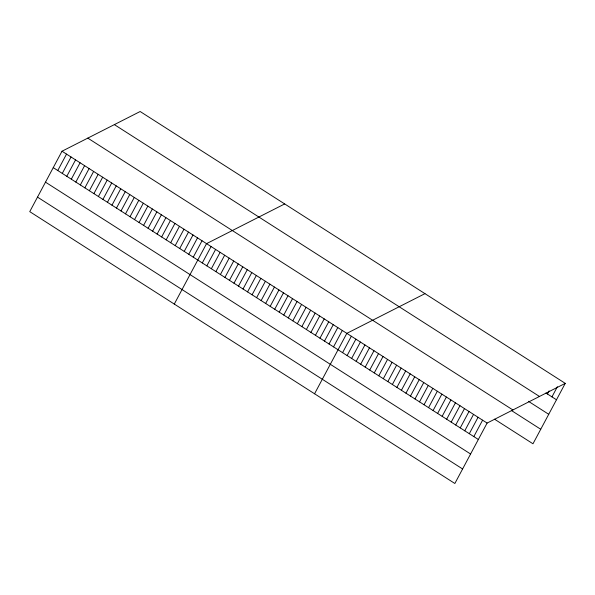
<?xml version="1.0" encoding="UTF-8"?>
<svg xmlns="http://www.w3.org/2000/svg" width="595" height="595" viewBox="0 0 595 595"><rect width="100%" height="100%" fill="white"/><g stroke="black" fill="none" stroke-linecap="round" stroke-linejoin="round"><path stroke-width="0.89" d="M62.014 151.219L29.75 211.642L454.848 483.49L487.112 423.067L565.25 383.359L140.152 111.51L62.014 151.219L487.112 423.067M57.767 170.52L66.528 154.105M62.282 173.413L71.05 156.991M66.796 176.298L75.565 159.884M71.318 179.184L80.08 162.77M75.833 182.077L84.602 165.655M80.347 184.963L89.116 168.549M84.869 187.849L93.631 171.434M89.384 190.742L98.145 174.32M93.898 193.628L102.667 177.213M98.413 196.514L107.182 180.099M102.935 199.407L111.696 182.992M107.45 202.293L116.218 185.878M111.964 205.186L120.733 188.764M116.486 208.071L125.248 191.657M121.001 210.957L129.762 194.543M125.515 213.85L134.284 197.428M130.03 216.736L138.799 200.322M134.552 219.622L143.313 203.207M139.066 222.515L147.835 206.093M143.581 225.401L152.35 208.986M148.103 228.287L156.864 211.872M152.618 231.18L161.379 214.758M157.132 234.066L165.901 217.651M161.647 236.951L170.415 220.537M166.169 239.845L174.93 223.422M170.683 242.73L179.452 226.316M175.198 245.616L183.967 229.201M179.712 248.509L188.481 232.095M184.234 251.395L192.996 234.98M188.749 254.288L197.518 237.866M193.263 257.174L202.032 240.759M174.283 304.075L206.547 243.645L284.685 203.936M202.307 262.953L211.076 246.538M206.829 265.846L215.598 249.431M211.359 268.747L220.12 252.325M215.881 271.64L224.65 255.218M220.41 274.533L229.172 258.111M224.932 277.426L233.701 261.004M229.462 280.319L238.223 263.905M233.984 283.213L242.753 266.798M238.506 286.106L247.275 269.691M243.035 288.999L251.804 272.584M247.557 291.892L256.326 275.478M252.087 294.785L260.848 278.371M256.609 297.679L265.377 281.264M261.138 300.579L269.899 284.157M265.66 303.472L274.429 287.05M270.19 306.365L278.951 289.943M274.712 309.259L283.48 292.837M279.233 312.152L288.002 295.737M283.763 315.045L292.524 298.63M288.285 317.938L297.054 301.524M292.814 320.831L301.576 304.417M297.336 323.725L306.105 307.31M301.866 326.618L310.627 310.203M306.388 329.511L315.157 313.096M310.91 332.412L319.679 315.99M315.439 335.305L324.201 318.883M319.961 338.198L328.73 321.776M324.491 341.091L333.252 324.669M329.013 343.984L337.782 327.57M333.542 346.878L342.304 330.463M314.562 393.778L346.833 333.356L424.971 293.647M342.586 352.664L351.355 336.249M347.116 355.557L355.877 339.143M351.638 358.45L360.406 342.036M356.167 361.344L364.928 344.929M360.689 364.244L369.458 347.822M365.218 367.137L373.98 350.715M369.74 370.031L378.509 353.608M374.262 372.924L383.031 356.502M378.792 375.817L387.561 359.402M383.314 378.71L392.083 362.296M387.843 381.603L396.605 365.189M392.365 384.496L401.134 368.082M396.895 387.39L405.656 370.975M401.417 390.283L410.186 373.868M405.946 393.176L414.708 376.761M410.468 396.077L419.237 379.655M414.99 398.97L423.759 382.548M419.52 401.863L428.281 385.441M424.042 404.756L432.81 388.334M428.571 407.649L437.332 391.235M433.093 410.543L441.862 394.128M437.623 413.436L446.384 397.021M442.145 416.329L450.913 399.914M446.666 419.222L455.435 402.808M451.196 422.115L459.957 405.701M455.718 425.009L464.487 408.594M460.247 427.902L469.009 411.487M464.769 430.802L473.538 414.38M469.299 433.696L478.06 417.274M473.821 436.589L482.59 420.167M547.437 393.987L549.103 390.856M551.959 396.88L557.389 386.713M565.25 383.359L532.986 443.781L494.519 419.185M545.927 393.02L556.481 399.773M114.366 124.615L539.464 396.456M528.367 401.275L548.731 414.298M87.8 138.114L512.897 409.962M511.328 410.453L540.736 429.263M53.252 167.634L478.343 439.482M45.495 182.159L470.593 454.007M37.507 197.124L462.605 468.972"/></g></svg>
